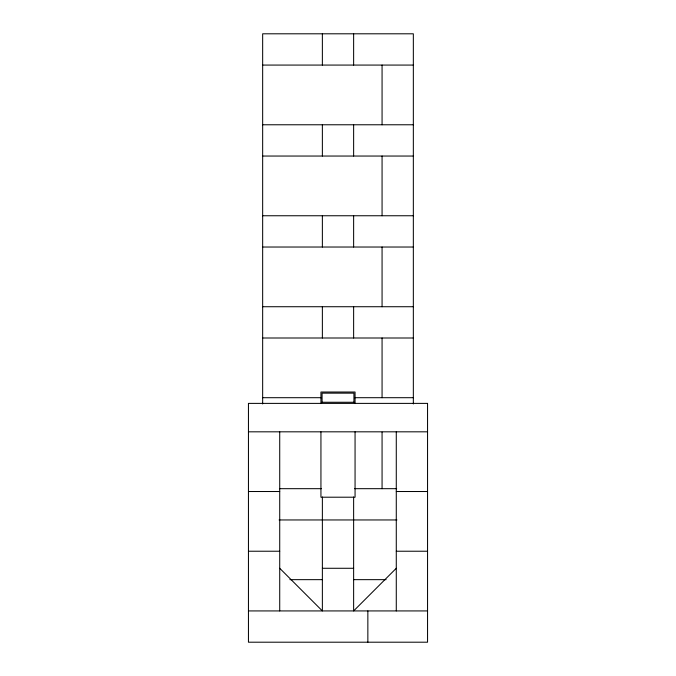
<?xml version="1.0" encoding="UTF-8"?>
<svg xmlns="http://www.w3.org/2000/svg" width="676" height="676" viewBox="0 0 676 676"><rect width="100%" height="100%" fill="white"/><g stroke="black" fill="none" stroke-linecap="round" stroke-linejoin="round"><path stroke-width="1.01" d="M396.28 568.279L353.632 610.927L353.632 497.021M262.66 65.073L413.34 65.073M262.66 124.773L413.34 124.773M262.66 156.046L413.34 156.046M262.66 215.754L413.34 215.754M262.66 247.027L413.34 247.027M262.66 306.727L413.34 306.727M262.66 338L413.34 338M262.66 397.699L321.32 397.699M354.68 397.699L413.34 397.699M322.08 402.254L353.92 402.254M248.447 431.82L427.553 431.82M279.416 488.68L321.32 488.68M354.68 488.68L396.66 488.68M248.447 491.52L279.72 491.52M396.28 491.52L427.553 491.52M279.07 519.954L396.93 519.954M248.447 551.227L279.72 551.227M396.28 551.227L427.553 551.227M322.368 568.279L353.632 568.279M289.894 579.653L322.368 579.653M353.632 579.653L386.106 579.653M248.447 610.927L427.553 610.927M279.72 568.279L322.368 610.927L322.368 497.021M413.34 403.961L413.34 33.8L262.66 33.8L262.66 403.961M396.28 431.82L396.28 610.927M382.067 65.073L382.067 124.773M382.067 156.046L382.067 215.754M382.067 247.027L382.067 306.727M382.067 338L382.067 397.699M382.067 432.116L382.067 488.68M367.854 610.927L367.854 642.2M355.061 403.589L355.061 392.021L320.939 392.021L320.939 403.589M355.061 431.854L355.061 497.206L320.939 497.206L320.939 431.854M353.92 402.6L353.92 393.153L322.08 393.153L322.08 402.6M353.632 33.8L353.632 65.073M353.632 124.773L353.632 156.046M353.632 215.754L353.632 247.027M353.632 306.727L353.632 338M322.368 33.8L322.368 65.073M322.368 124.773L322.368 156.046M322.368 215.754L322.368 247.027M322.368 306.727L322.368 338M279.72 431.82L279.72 610.927M427.553 403.386L248.447 403.386L248.447 642.2L427.553 642.2L427.553 403.386"/></g></svg>
